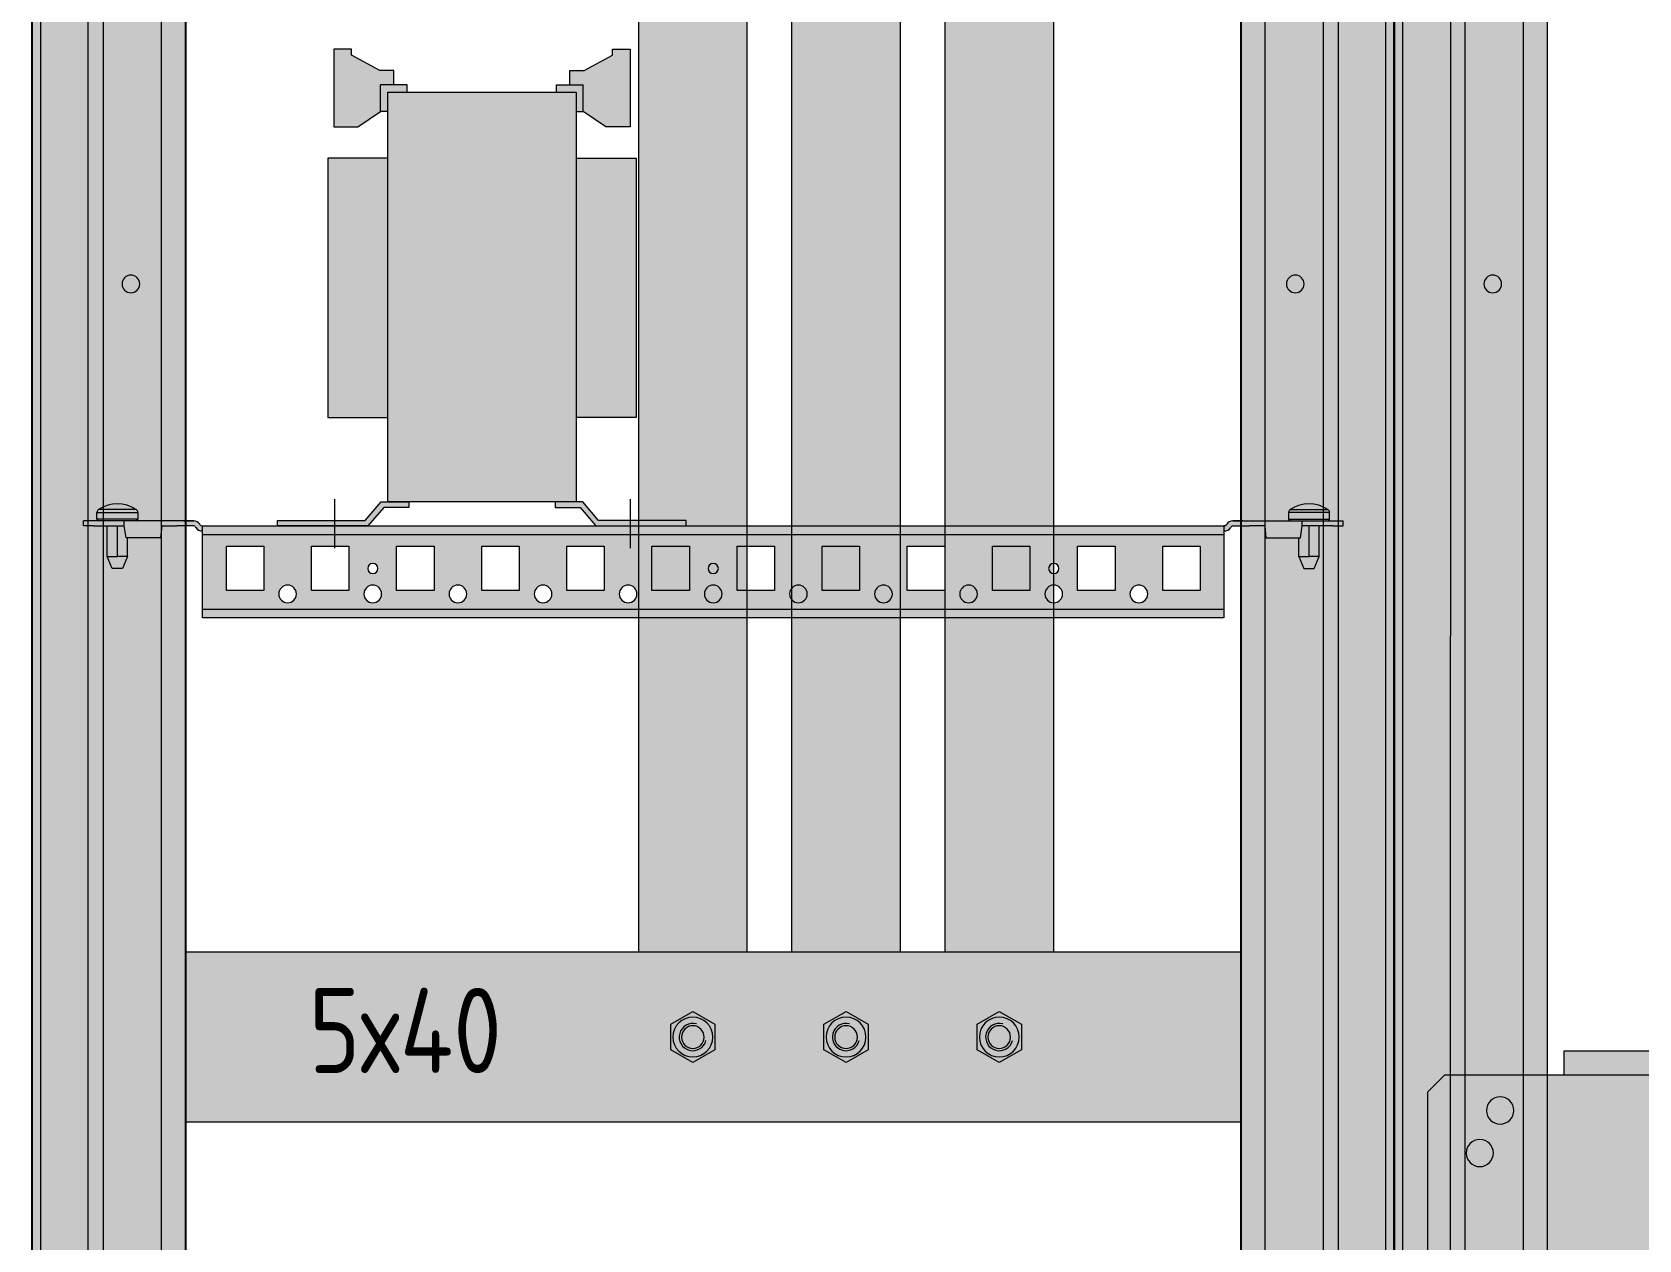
# Model space of a CAD drawing. Header units: millimetres. Extents: x 6914 to 9858, y -2771 to -210.
# Drawn here: x 6914.4 to 7386.3, y -1803.3 to -1448.6 of the extents above; entities that cross this region are included whole.
import ezdxf

# ---------------------------------------------------------------- set-up
doc = ezdxf.new("R2010")
doc.units = ezdxf.units.MM
doc.layers.get('0').update_dxf_attribs({"lineweight": 9})
for name, color, linetype in [('APPAREILLAGE', 7, 'Continuous'), ('HIDDEN', 7, 'Continuous'), ('REPARTITION', 7, 'Continuous'), ('Слой2', 7, 'Continuous')]:
    doc.layers.add(name, color=color, linetype=linetype)
for name, color, linetype, lineweight in [('THICK', 7, 'Continuous', 13), ('Монтаж', 7, 'Continuous', 9), ('тонкая', 7, 'Continuous', 13)]:
    doc.layers.add(name, color=color, linetype=linetype, lineweight=lineweight)
doc.layers.add('Невидимые 2', color=4, linetype='Continuous', lineweight=13, plot=False)
doc.styles.get("Standard").update_dxf_attribs({"font": 'txt.shx'})

# ---------------------------------------------------------------- blocks, each defined once
blk = doc.blocks.new('VW3A99ACFCB')
at = {"ltscale": 10, "true_color": 0xf0f0f0}
h = blk.add_hatch(color=7, dxfattribs=at)
h.dxf.hatch_style = 1
h.paths.add_polyline_path([(-250, -110), (-250, -103), (-285, -103), (-290, -98), (-290, -12), (-285, -7), (-250, -7), (-250, 0), (250, 0), (250, -7), (285, -7), (290, -12), (290, -98), (285, -103), (250, -103), (250, -110)])
at = {"ltscale": 40}
blk.add_line((-250, -7), (250, -7), dxfattribs=at)
at = {"ltscale": 10}
blk.add_lwpolyline([(-250, -110), (-250, -103), (-285, -103), (-290, -98), (-290, -12), (-285, -7), (-250, -7), (-250, 0), (250, 0), (250, -7), (285, -7), (290, -12), (290, -98), (285, -103), (250, -103), (250, -110), (-250, -110)], dxfattribs=at)
at = {"layer": 'HIDDEN'}
for p, q in [((-272.76, -17.5), (-272.76, -17.5)), ((-264.76, -17.5), (-264.76, -17.5)), ((-278.76, -30), (-278.76, -30)), ((-270.76, -30), (-270.76, -30))]:
    blk.add_line(p, q, dxfattribs=at)
at = {"layer": 'THICK'}
for centre, start, end in [((-268.76, -17.5), 360, 180), ((-268.76, -17.5), 180, 360), ((-274.76, -30), 360, 180), ((-274.76, -30), 180, 360)]:
    blk.add_arc(centre, 4, start, end, dxfattribs=at)
blk = doc.blocks.new('Из_буфера21322')
at = {"ltscale": 100, "true_color": 0xc5c7c4}
h = blk.add_hatch(color=9, dxfattribs=at)
h.paths.add_polyline_path([(-255, -1998.7), (255, -1998.7), (255, -1953.7), (-255, -1953.7)])
h.paths.add_polyline_path([(-300, -1998.7), (-255, -1998.7), (-255, -1987.3), (-300, -1987.3)])
h.paths.add_polyline_path([(300, 1.3), (255, 1.3), (255, -9.7), (300, -9.7)])
h.paths.add_polyline_path([(-255, 0), (255, 0), (255, -45), (-255, -45)])
h.paths.add_polyline_path([(-300, -9.7), (-255, -9.7), (-255, -1987.3), (-300, -1987.3)])
h.paths.add_polyline_path([(-300, 1.3), (-255, 1.3), (-255, -9.7), (-300, -9.7)])
at = {"ltscale": 100}
blk.add_lwpolyline([(-300, -9.7), (-255, -9.7), (-255, -1987.3), (-300, -1987.3)], close=True, dxfattribs=at)
at = {"layer": 'THICK'}
for p, q in [((-297.5, -11.13), (-297.5, -1985.88)), ((-283.26, -11.13), (-283.62, -1985.88)), ((-279.16, -11.13), (-279.16, -1985.88)), ((-262.1, -36.25), (-262.1, -1960.75)), ((-300, -211.13), (-300, -1985.88))]:
    blk.add_line(p, q, dxfattribs=at)
for start, end in [(0, 180), (180, 0)]:
    blk.add_arc((-271, -1161), 2.6, start, end, dxfattribs=at)
blk = doc.blocks.new('Из_буфера5619')
h = blk.add_hatch(color=252)
h.paths.add_polyline_path([(-16, -410.07), (16, -410.07), (16, -14.81), (-16, -14.81)])
h.paths.add_polyline_path([(-61, -410.07), (-29, -410.07), (-29, -14.81), (-61, -14.81)])
h.paths.add_polyline_path([(29, -410.07), (61, -410.07), (61, -14.81), (29, -14.81)])
for points in [[(-61, -410.07), (-29, -410.07), (-29, -14.81), (-61, -14.81)], [(-16, -410.07), (16, -410.07), (16, -14.81), (-16, -14.81)], [(29, -410.07), (61, -410.07), (61, -14.81), (29, -14.81)]]:
    blk.add_lwpolyline(points, close=True)
at = {"layer": 'REPARTITION', "color": 1}
for p, q in [((-57.63, 8.14), (-57.63, -14.81)), ((-32.37, 8.14), (-32.37, -14.81)), ((-12.63, 8.14), (-12.63, -14.81)), ((12.63, 8.14), (12.63, -14.81)), ((32.37, 8.14), (32.37, -14.81)), ((57.63, 8.14), (57.63, -14.81))]:
    blk.add_line(p, q, dxfattribs=at)
for centre in [(-45, 0), (0, 0), (45, 0)]:
    blk.add_circle(centre, 5, dxfattribs=at)
for centre in [(-45, -7.37), (0, -7.37), (45, -7.37)]:
    blk.add_arc(centre, 20, 50.8333, 129.1667, dxfattribs=at)
blk = doc.blocks.new('ABL6TS40U_2')
at = {"ltscale": 10, "true_color": 0xc5c7c4}
h = blk.add_hatch(color=9, dxfattribs=at)
h.paths.add_polyline_path([(-30.02, 133.7), (-38.35, 138.21), (-38.35, 140), (-43.5, 140), (-43.5, 117.17), (-36.43, 117.17), (-29.75, 121.72), (-29.75, 129.53), (-25.85, 129.53), (-25.85, 133.7)])
h.paths.add_polyline_path([(-25.85, 129.53), (-29.75, 129.53), (-29.75, 121.72), (-27.63, 121.72), (-27.63, 127.41), (-21.94, 127.41), (-21.94, 129.53)])
h = blk.add_hatch(color=9, dxfattribs=at)
h.paths.add_polyline_path([(30.02, 133.7), (38.35, 138.21), (38.35, 140), (43.5, 140), (43.5, 117.17), (36.43, 117.17), (29.75, 121.72), (29.75, 129.53), (25.85, 129.53), (25.85, 133.7)])
h.paths.add_polyline_path([(25.85, 129.53), (29.75, 129.53), (29.75, 121.72), (27.63, 121.72), (27.63, 127.41), (21.94, 127.41), (21.94, 129.53)])
at = {"ltscale": 10}
h = blk.add_hatch(color=251, dxfattribs=at)
h.paths.add_polyline_path([(-27.63, 127.41), (27.63, 127.41), (27.63, 107.95), (27.63, 31.83), (27.63, 7.05), (21.48, 7.05), (-21.48, 7.05), (-27.63, 7.05), (-27.63, 31.83), (-27.63, 107.95)])
h.paths.add_polyline_path([(-45.3, 107.95), (-27.63, 107.95), (-27.63, 31.83), (-45.3, 31.83)])
h.paths.add_polyline_path([(27.63, 107.95), (45.3, 107.95), (45.3, 31.83), (27.63, 31.83)])
h = blk.add_hatch(color=251, dxfattribs=at)
h.paths.add_polyline_path([(-43.34, 1.61), (-34.26, 1.61), (-29.61, 7.05), (-21.48, 7.05), (-21.48, 5.44), (-28.84, 5.44), (-33.49, 0), (-43.34, 0)])
h.paths.add_polyline_path([(-60, 1.61), (-43.34, 1.61), (-43.34, 0), (-60, 0)])
h.paths.add_polyline_path([(29.61, 7.05), (34.26, 1.61), (43.5, 1.61), (43.5, 0), (33.49, 0), (28.84, 5.44), (21.48, 5.44), (21.48, 7.05)])
h.paths.add_polyline_path([(43.5, 1.61), (60, 1.61), (60, 0), (43.5, 0)])
for p, q in [((-38.35, 140), (-43.5, 140)), ((-43.5, 140), (-43.5, 117.17)), ((-38.35, 138.21), (-38.35, 140)), ((-30.02, 133.7), (-38.35, 138.21)), ((30.02, 133.7), (38.35, 138.21)), ((38.35, 138.21), (38.35, 140)), ((38.35, 140), (43.5, 140)), ((43.5, 140), (43.5, 117.17)), ((-25.85, 133.7), (-30.02, 133.7)), ((-25.85, 129.53), (-25.85, 133.7)), ((25.85, 129.53), (25.85, 133.7)), ((25.85, 133.7), (30.02, 133.7)), ((-21.94, 129.53), (-29.75, 129.53)), ((-29.75, 121.72), (-29.75, 129.53)), ((-21.94, 127.41), (-21.94, 129.53)), ((21.94, 127.41), (21.94, 129.53)), ((21.94, 129.53), (29.75, 129.53)), ((29.75, 121.72), (29.75, 129.53)), ((-36.43, 117.17), (-29.75, 121.72)), ((-27.63, 121.72), (-29.75, 121.72)), ((27.63, 121.72), (29.75, 121.72)), ((36.43, 117.17), (29.75, 121.72)), ((-43.5, 117.17), (-36.43, 117.17)), ((43.5, 117.17), (36.43, 117.17)), ((-27.63, 107.95), (-45.3, 107.95)), ((-45.3, 107.95), (-45.3, 31.83)), ((27.63, 107.95), (45.3, 107.95)), ((45.3, 107.95), (45.3, 31.83)), ((-45.3, 31.83), (-27.63, 31.83)), ((45.3, 31.83), (27.63, 31.83))]:
    blk.add_line(p, q, dxfattribs=at)
blk.add_lwpolyline([(27.63, 7.05), (-27.63, 7.05), (-27.63, 127.41), (27.63, 127.41)], close=True, dxfattribs=at)
for points in [[(-60, 0), (-60, 1.61), (-34.26, 1.61), (-29.61, 7.05), (-21.48, 7.05), (-21.48, 5.44), (-28.84, 5.44), (-33.49, 0), (-60, 0)], [(60, 0), (60, 1.61), (34.26, 1.61), (29.61, 7.05), (21.48, 7.05), (21.48, 5.44), (28.84, 5.44), (33.49, 0), (60, 0)]]:
    blk.add_lwpolyline(points, dxfattribs=at)
at = {"layer": 'Невидимые 2', "ltscale": 10}
for p, q in [((-43.34, 7.86), (-43.34, -6.57)), ((43.5, 7.86), (43.5, -6.57))]:
    blk.add_line(p, q, dxfattribs=at)
blk = doc.blocks.new('NSYSQCR4040_1')
at = {"layer": 'Монтаж', "ltscale": 20, "true_color": 0xf0f0f0}
h = blk.add_hatch(color=7, dxfattribs=at)
h.paths.add_polyline_path([(-152.56, 1.5), (-169.5, 1.5), (-173, 1.5), (-173, 0), (-172.47, -3.5), (-172, -3.5), (-162.3, -3.5), (-162, 0), (-152.56, 0, -0.267949), (-152.13, -0.25), (-151.98, -0.5, 0.295276), (-150, -1.5), (-150, 0), (-150.25, 0, -0.267949), (-150.68, 0.25), (-150.83, 0.5, 0.267949)])
h.paths.add_polyline_path([(-173, 0), (-175, 0), (-175, -9), (-172, -9), (-172, -3.5), (-172.47, -3.5)])
h.paths.add_polyline_path([(-175, 0), (-178, 0), (-178, -9), (-175, -9)])
h.paths.add_polyline_path([(-175, -9), (-178, -9), (-176.5, -12.5), (-173.5, -12.5), (-172, -9)])
h.paths.add_polyline_path([(-173, 1.5), (-180.5, 1.5), (-185, 1.5), (-185, 0), (-178, 0), (-175, 0), (-173, 0)])
h.paths.add_polyline_path([(-169, 3.97), (-181, 3.97), (-181, 2), (-169, 2)])
h.paths.add_polyline_path([(-169.46, 4.81), (-180.54, 4.81, 0.254336), (-181, 3.97), (-169, 3.97, 0.254336)])
h.paths.add_polyline_path([(-169.46, 4.81, 0.294805), (-180.54, 4.81)])
h.paths.add_polyline_path([(-169, 2), (-181, 2, 0.212789), (-180.5, 1.5), (-173, 1.5), (-169.5, 1.5, 0.212913)])
h = blk.add_hatch(color=7, dxfattribs=at)
h.paths.add_polyline_path([(152.56, 1.5), (169.5, 1.5), (173, 1.5), (173, 0), (172.47, -3.5), (172, -3.5), (162.3, -3.5), (162, 0), (152.56, 0, 0.267949), (152.13, -0.25), (151.98, -0.5, -0.295276), (150, -1.5), (150, 0), (150.25, 0, 0.267949), (150.68, 0.25), (150.83, 0.5, -0.267949)])
h.paths.add_polyline_path([(173, 0), (175, 0), (175, -9), (172, -9), (172, -3.5), (172.47, -3.5)])
h.paths.add_polyline_path([(175, 0), (178, 0), (178, -9), (175, -9)])
h.paths.add_polyline_path([(175, -9), (178, -9), (176.5, -12.5), (173.5, -12.5), (172, -9)])
h.paths.add_polyline_path([(173, 1.5), (180.5, 1.5), (185, 1.5), (185, 0), (178, 0), (175, 0), (173, 0)])
h.paths.add_polyline_path([(169, 3.97), (181, 3.97), (181, 2), (169, 2)])
h.paths.add_polyline_path([(169.46, 4.81), (180.54, 4.81, -0.254336), (181, 3.97), (169, 3.97, -0.254336)])
h.paths.add_polyline_path([(169.46, 4.81, -0.294805), (180.54, 4.81)])
h.paths.add_polyline_path([(169, 2), (181, 2, -0.213003), (180.5, 1.5), (173, 1.5), (169.5, 1.5, -0.212913)])
h = blk.add_hatch(color=7, dxfattribs=at)
h.paths.add_polyline_path([(-150, -2.5), (150, -2.5), (150, -24.5), (-150, -24.5)])
h.paths.add_polyline_path([(77.6, -20, 1), (72.4, -20, 1)], flags=16)
h.paths.add_polyline_path([(52.6, -20, 1), (47.4, -20, 1)], flags=16)
h.paths.add_polyline_path([(27.6, -20, 1), (22.4, -20, 1)], flags=16)
h.paths.add_polyline_path([(-22.4, -20, 1), (-27.6, -20, 1)], flags=16)
h.paths.add_polyline_path([(-47.4, -20, 1), (-52.6, -20, 1)], flags=16)
h.paths.add_polyline_path([(-72.4, -20, 1), (-77.6, -20, 1)], flags=16)
h.paths.add_polyline_path([(-122.4, -20, 1), (-127.6, -20, 1)], flags=16)
h.paths.add_polyline_path([(143, -6), (132, -6), (132, -19), (143, -19)], flags=16)
h.paths.add_polyline_path([(118, -6), (107, -6), (107, -19), (118, -19)], flags=16)
h.paths.add_polyline_path([(93, -6), (82, -6), (82, -19), (93, -19)], flags=16)
h.paths.add_polyline_path([(68, -6), (57, -6), (57, -19), (68, -19)], flags=16)
h.paths.add_polyline_path([(43, -6), (32, -6), (32, -19), (43, -19)], flags=16)
h.paths.add_polyline_path([(18, -6), (7, -6), (7, -19), (18, -19)], flags=16)
h.paths.add_polyline_path([(-7, -6), (-18, -6), (-18, -19), (-7, -19)], flags=16)
h.paths.add_polyline_path([(-32, -6), (-43, -6), (-43, -19), (-32, -19)], flags=16)
h.paths.add_polyline_path([(-57, -6), (-68, -6), (-68, -19), (-57, -19)], flags=16)
h.paths.add_polyline_path([(-82, -6), (-93, -6), (-93, -19), (-82, -19)], flags=16)
h.paths.add_polyline_path([(-107, -6), (-118, -6), (-118, -19), (-107, -19)], flags=16)
h.paths.add_polyline_path([(-132, -6), (-143, -6), (-143, -19), (-132, -19)], flags=16)
h.paths.add_polyline_path([(-97.4, -20, 1), (-102.6, -20, 1)], flags=16)
h.paths.add_polyline_path([(-98.5, -12.5, 1), (-101.5, -12.5, 1)], flags=16)
h.paths.add_polyline_path([(2.6, -20, 1), (-2.6, -20, 1)], flags=16)
h.paths.add_polyline_path([(1.5, -12.5, 1), (-1.5, -12.5, 1)], flags=16)
h.paths.add_polyline_path([(102.6, -20, 1), (97.4, -20, 1)], flags=16)
h.paths.add_polyline_path([(101.5, -12.5, 1), (98.5, -12.5, 1)], flags=16)
h.paths.add_polyline_path([(127.6, -20, 1), (122.4, -20, 1)], flags=16)
h.paths.add_polyline_path([(-150, 0), (150, 0), (150, -2.5), (-150, -2.5)])
h.paths.add_polyline_path([(-150, -24.5), (150, -24.5), (150, -27), (-150, -27)])
at = {"layer": 'Монтаж'}
for p, q in [((-169.46, 4.81), (-180.54, 4.81)), ((169.46, 4.81), (180.54, 4.81)), ((-185, 0), (-185, 1.5)), ((-182, 0), (-185, 0)), ((-182, 0), (-173, 0)), ((-181, 3.97), (-181, 3.97)), ((-181, 3.97), (-169, 3.97)), ((-181, 2), (-181, 3.97)), ((-169, 2), (-181, 2)), ((-178, -9), (-178, 0)), ((-175, -9), (-175, 0)), ((-173, 0), (-173, 1.5)), ((-169, 3.97), (-169, 2)), ((-162, 0), (-157.5, 0)), ((-155.5, 0), (-157.5, 0)), ((-155.5, 1.5), (-152.56, 1.5)), ((-152.56, 0), (-155.5, 0)), ((-150.68, 0.25), (-150.83, 0.5)), ((-150, 0), (150, 0)), ((150.68, 0.25), (150.83, 0.5)), ((155.5, 1.5), (152.56, 1.5)), ((152.56, 0), (155.5, 0)), ((155.5, 0), (157.5, 0)), ((162, 0), (157.5, 0)), ((169, 3.97), (169, 2)), ((181, 3.97), (169, 3.97)), ((169, 2), (181, 2)), ((173, 0), (173, 1.5)), ((182, 0), (173, 0)), ((175, -9), (175, 0)), ((178, -9), (178, 0)), ((181, 3.97), (181, 3.97)), ((181, 2), (181, 3.97)), ((182, 0), (185, 0)), ((185, 0), (185, 1.5)), ((-172, -9), (-172, -3.5)), ((-152.13, -0.25), (-151.98, -0.5)), ((-150, -2.5), (150, -2.5)), ((-150, -24.5), (-150, -2.5)), ((152.13, -0.25), (151.98, -0.5)), ((172, -9), (172, -3.5)), ((-176.5, -12.5), (-178, -9)), ((-178, -9), (-175, -9)), ((-172, -9), (-175, -9)), ((-172, -9), (-173.5, -12.5)), ((-143, -19), (-143, -6)), ((-143, -6), (-132, -6)), ((-132, -6), (-132, -19)), ((-118, -19), (-118, -6)), ((-118, -6), (-107, -6)), ((-107, -6), (-107, -19)), ((-93, -19), (-93, -6)), ((-93, -6), (-82, -6)), ((-82, -6), (-82, -19)), ((-68, -19), (-68, -6)), ((-68, -6), (-57, -6)), ((-57, -6), (-57, -19)), ((-43, -19), (-43, -6)), ((-43, -6), (-32, -6)), ((-32, -6), (-32, -19)), ((-18, -19), (-18, -6)), ((-18, -6), (-7, -6)), ((-7, -6), (-7, -19)), ((7, -19), (7, -6)), ((7, -6), (18, -6)), ((18, -6), (18, -19)), ((32, -19), (32, -6)), ((32, -6), (43, -6)), ((43, -6), (43, -19)), ((57, -19), (57, -6)), ((57, -6), (68, -6)), ((68, -6), (68, -19)), ((82, -19), (82, -6)), ((82, -6), (93, -6)), ((93, -6), (93, -19)), ((107, -19), (107, -6)), ((107, -6), (118, -6)), ((118, -6), (118, -19)), ((132, -19), (132, -6)), ((132, -6), (143, -6)), ((143, -6), (143, -19)), ((172, -9), (175, -9)), ((172, -9), (173.5, -12.5)), ((178, -9), (175, -9)), ((176.5, -12.5), (178, -9)), ((-173.5, -12.5), (-176.5, -12.5)), ((173.5, -12.5), (176.5, -12.5)), ((-132, -19), (-143, -19)), ((-107, -19), (-118, -19)), ((-82, -19), (-93, -19)), ((-57, -19), (-68, -19)), ((-32, -19), (-43, -19)), ((-7, -19), (-18, -19)), ((18, -19), (7, -19)), ((43, -19), (32, -19)), ((68, -19), (57, -19)), ((93, -19), (82, -19)), ((118, -19), (107, -19)), ((143, -19), (132, -19)), ((-150, -24.5), (150, -24.5)), ((-150, -27), (-150, -24.5))]:
    blk.add_line(p, q, dxfattribs=at)
at = {"layer": 'Монтаж', "ltscale": 20}
for p, q in [((-152.56, 1.5), (-185, 1.5)), ((-172.47, -3.5), (-173, 0)), ((-162, 0), (-162.3, -3.5)), ((-150.25, 0), (-150, 0)), ((150.25, 0), (150, 0)), ((152.56, 1.5), (185, 1.5)), ((162, 0), (162.3, -3.5)), ((172.47, -3.5), (173, 0)), ((-162.3, -3.5), (-172.47, -3.5)), ((162.3, -3.5), (172.47, -3.5))]:
    blk.add_line(p, q, dxfattribs=at)
blk.add_lwpolyline([(-150, 0), (150, 0), (150, -27), (-150, -27)], close=True, dxfattribs=at)
at = {"layer": 'Монтаж'}
for centre, radius, start, end in [((-180, 3.97), 1, 122.9204, 180), ((-170, 3.97), 1, 0, 57.0796), ((170, 3.97), 1, 122.9204, 180), ((180, 3.97), 1, 0, 57.0796), ((-152.56, -0.5), 2, 30, 90), ((-150.25, 0.5), 0.5, 210, 270), ((150.25, 0.5), 0.5, 270, 330), ((152.56, -0.5), 2, 90, 150), ((-152.56, -0.5), 0.5, 30, 90), ((-150.22, 0.53), 2.04, 210.3266, 276.129), ((150.22, 0.53), 2.04, 263.871, 329.6734), ((152.56, -0.5), 0.5, 90, 150), ((-100, -12.5), 1.5, 0, 180), ((-100, -12.5), 1.5, 180, 0), ((0, -12.5), 1.5, 0, 180), ((0, -12.5), 1.5, 180, 0), ((100, -12.5), 1.5, 0, 180), ((100, -12.5), 1.5, 180, 0), ((-125, -20), 2.6, 90, 270), ((-125, -20), 2.6, 270, 90), ((-100, -20), 2.6, 90, 270), ((-100, -20), 2.6, 270, 90), ((-75, -20), 2.6, 90, 270), ((-75, -20), 2.6, 270, 90), ((-50, -20), 2.6, 90, 270), ((-50, -20), 2.6, 270, 90), ((-25, -20), 2.6, 90, 270), ((-25, -20), 2.6, 270, 90), ((0, -20), 2.6, 90, 270), ((0, -20), 2.6, 270, 90), ((25, -20), 2.6, 90, 270), ((25, -20), 2.6, 270, 90), ((50, -20), 2.6, 90, 270), ((50, -20), 2.6, 270, 90), ((75, -20), 2.6, 90, 270), ((75, -20), 2.6, 270, 90), ((100, -20), 2.6, 90, 270), ((100, -20), 2.6, 270, 90), ((125, -20), 2.6, 90, 270), ((125, -20), 2.6, 270, 90)]:
    blk.add_arc(centre, radius, start, end, dxfattribs=at)
at = {"layer": 'Монтаж', "ltscale": 20}
for centre, radius, start, end in [((-175, -3.77), 10.22, 57.1485, 122.8515), ((175, -3.77), 10.22, 57.1485, 122.8515), ((-180.19, 2.31), 0.868, 200.9745, 249.0255), ((-169.81, 2.31), 0.868, 290.9745, 339.0255), ((169.81, 2.31), 0.868, 200.9745, 249.0255), ((180.19, 2.31), 0.868, 290.9745, 339.0255)]:
    blk.add_arc(centre, radius, start, end, dxfattribs=at)
blk = doc.blocks.new('M8')
at = {"ltscale": 100, "true_color": 0xf0f0f0}
h = blk.add_hatch(color=7, dxfattribs=at)
h.paths.add_polyline_path([(0, 7.51), (6.5, 3.75), (6.5, -3.75), (0, -7.51), (-6.5, -3.75), (-6.5, 3.75)])
h.paths.add_polyline_path([(5.85, 0, 1), (-5.85, 0, 1)], flags=16)
h.paths.add_polyline_path([(3.32, 0, 1), (-3.32, 0, 1)], flags=0)
h.paths.add_polyline_path([(5.85, 0, 1), (-5.85, 0, 1)])
h.paths.add_polyline_path([(3.32, 0, 1), (-3.32, 0, 1)], flags=16)
at = {"color": 0}
for p, q in [((-6.5, 3.75), (0, 7.51)), ((0, 7.51), (6.5, 3.75)), ((-6.5, -3.75), (-6.5, 3.75)), ((6.5, 3.75), (6.5, -3.75)), ((0, -7.51), (-6.5, -3.75)), ((6.5, -3.75), (0, -7.51))]:
    blk.add_line(p, q, dxfattribs=at)
for radius, start, end in [(5.85, 0, 180), (5.85, 180, 0), (4, 75, 345), (3.32, 0, 180), (3.32, 180, 0)]:
    blk.add_arc((0, 0), radius, start, end, dxfattribs=at)
blk = doc.blocks.new('TRJSJSJXF')
at = {"layer": 'THICK', "ltscale": 100}
for p in [(10325.4, 6400.29), (10370.4, 6400.29), (10415.4, 6400.29)]:
    blk.add_blockref('M8', p, dxfattribs=at)
blk = doc.blocks.new('Из_буфера27170')
at = {"ltscale": 100, "true_color": 0xc5c7c4}
h = blk.add_hatch(color=9, dxfattribs=at)
h.paths.add_polyline_path([(-200, -11), (-155, -11), (-155, -1988.6), (-200, -1988.6)])
h.paths.add_polyline_path([(200, -2000), (155, -2000), (155, -1988.6), (200, -1988.6)])
h.paths.add_polyline_path([(-155, -2000), (155, -2000), (155, -1955), (-155, -1955)])
h.paths.add_polyline_path([(-200, -2000), (-155, -2000), (-155, -1988.6), (-200, -1988.6)])
h.paths.add_polyline_path([(200, -11), (155, -11), (155, -1988.6), (200, -1988.6)])
h.paths.add_polyline_path([(-155, -1.3), (155, -1.3), (155, -46.3), (-155, -46.3)])
h.paths.add_polyline_path([(-200, 0), (-155, 0), (-155, -11), (-200, -11)])
h.paths.add_polyline_path([(200, 0), (155, 0), (155, -11), (200, -11)])
at = {"ltscale": 20}
blk.add_lwpolyline([(-200, 0), (200, 0), (200, -2000), (-200, -2000)], close=True, dxfattribs=at)
at = {"ltscale": 100}
for points in [[(-200, -11), (-155, -11), (-155, -1988.6), (-200, -1988.6)], [(200, -11), (155, -11), (155, -1988.6), (200, -1988.6)]]:
    blk.add_lwpolyline(points, close=True, dxfattribs=at)
at = {"layer": 'THICK'}
for p, q in [((-200, -12.43), (-200, -1787.18)), ((-197.5, -12.43), (-197.5, -1987.18)), ((-183.62, -12.43), (-183.62, -1988.6)), ((-179.16, -12.43), (-179.16, -1988.6)), ((179.16, -12.43), (179.16, -1988.6)), ((183.62, -12.43), (183.62, -1988.6)), ((197.5, -12.43), (197.5, -1988.6)), ((-162.1, -37.55), (-162.1, -1988.6)), ((155, -37.55), (155, -1762.05)), ((162.1, -37.55), (162.1, -1988.6))]:
    blk.add_line(p, q, dxfattribs=at)
for centre, start, end in [((-171, -1162.3), 0, 180), ((171, -1162.3), 360, 180), ((-171, -1162.3), 180, 0), ((171, -1162.3), 180, 360)]:
    blk.add_arc(centre, 2.6, start, end, dxfattribs=at)
blk = doc.blocks.new('Из_буфера601')
at = {"ltscale": 40}
blk.add_blockref('Из_буфера27170', (-200, 0), dxfattribs=at)

msp = doc.modelspace()

# ---------------------------------------------------------------- hatches: boundary and pattern name
at = {"layer": 'Слой2', "ltscale": 100, "true_color": 0xb87333}
msp.add_hatch(color=35, dxfattribs=at).paths.add_polyline_path([(6959.41, -1718.71), (7269.41, -1718.71), (7269.41, -1768.71), (6959.41, -1768.71)])

# ---------------------------------------------------------------- linework, layer by layer
at = {"layer": 'тонкая', "ltscale": 100}
msp.add_lwpolyline([(6959.41, -1718.71), (7269.41, -1718.71), (7269.41, -1768.71), (6959.41, -1768.71)], close=True, dxfattribs=at)

# ---------------------------------------------------------------- block references
for name, p in [('Из_буфера21322', (7614.41, -361.55)), ('Из_буфера5619', (7153.47, -1308.65)), ('TRJSJSJXF', (-3216.94, -8144))]:
    msp.add_blockref(name, p)
at = {"ltscale": 10}
msp.add_blockref('ABL6TS40U_2', (7046.52, -1593.59), dxfattribs=at)
at = {"ltscale": 20}
msp.add_blockref('NSYSQCR4040_1', (7114.46, -1593.59), dxfattribs=at)
at = {"ltscale": 40}
msp.add_blockref('VW3A99ACFCB', (7614.35, -1747.76), dxfattribs=at)

# ---------------------------------------------------------------- texts
at = {"layer": 'тонкая', "width": 0.8}
msp.add_text('5х40', height=25, dxfattribs=at).set_placement((6995.67, -1754.27))

# ---------------------------------------------------------------- next in the draw order: block references
at = {"layer": 'APPAREILLAGE'}
msp.add_blockref('Из_буфера601', (7314.41, -360.25), dxfattribs=at)

doc.saveas('drawing.dxf')
